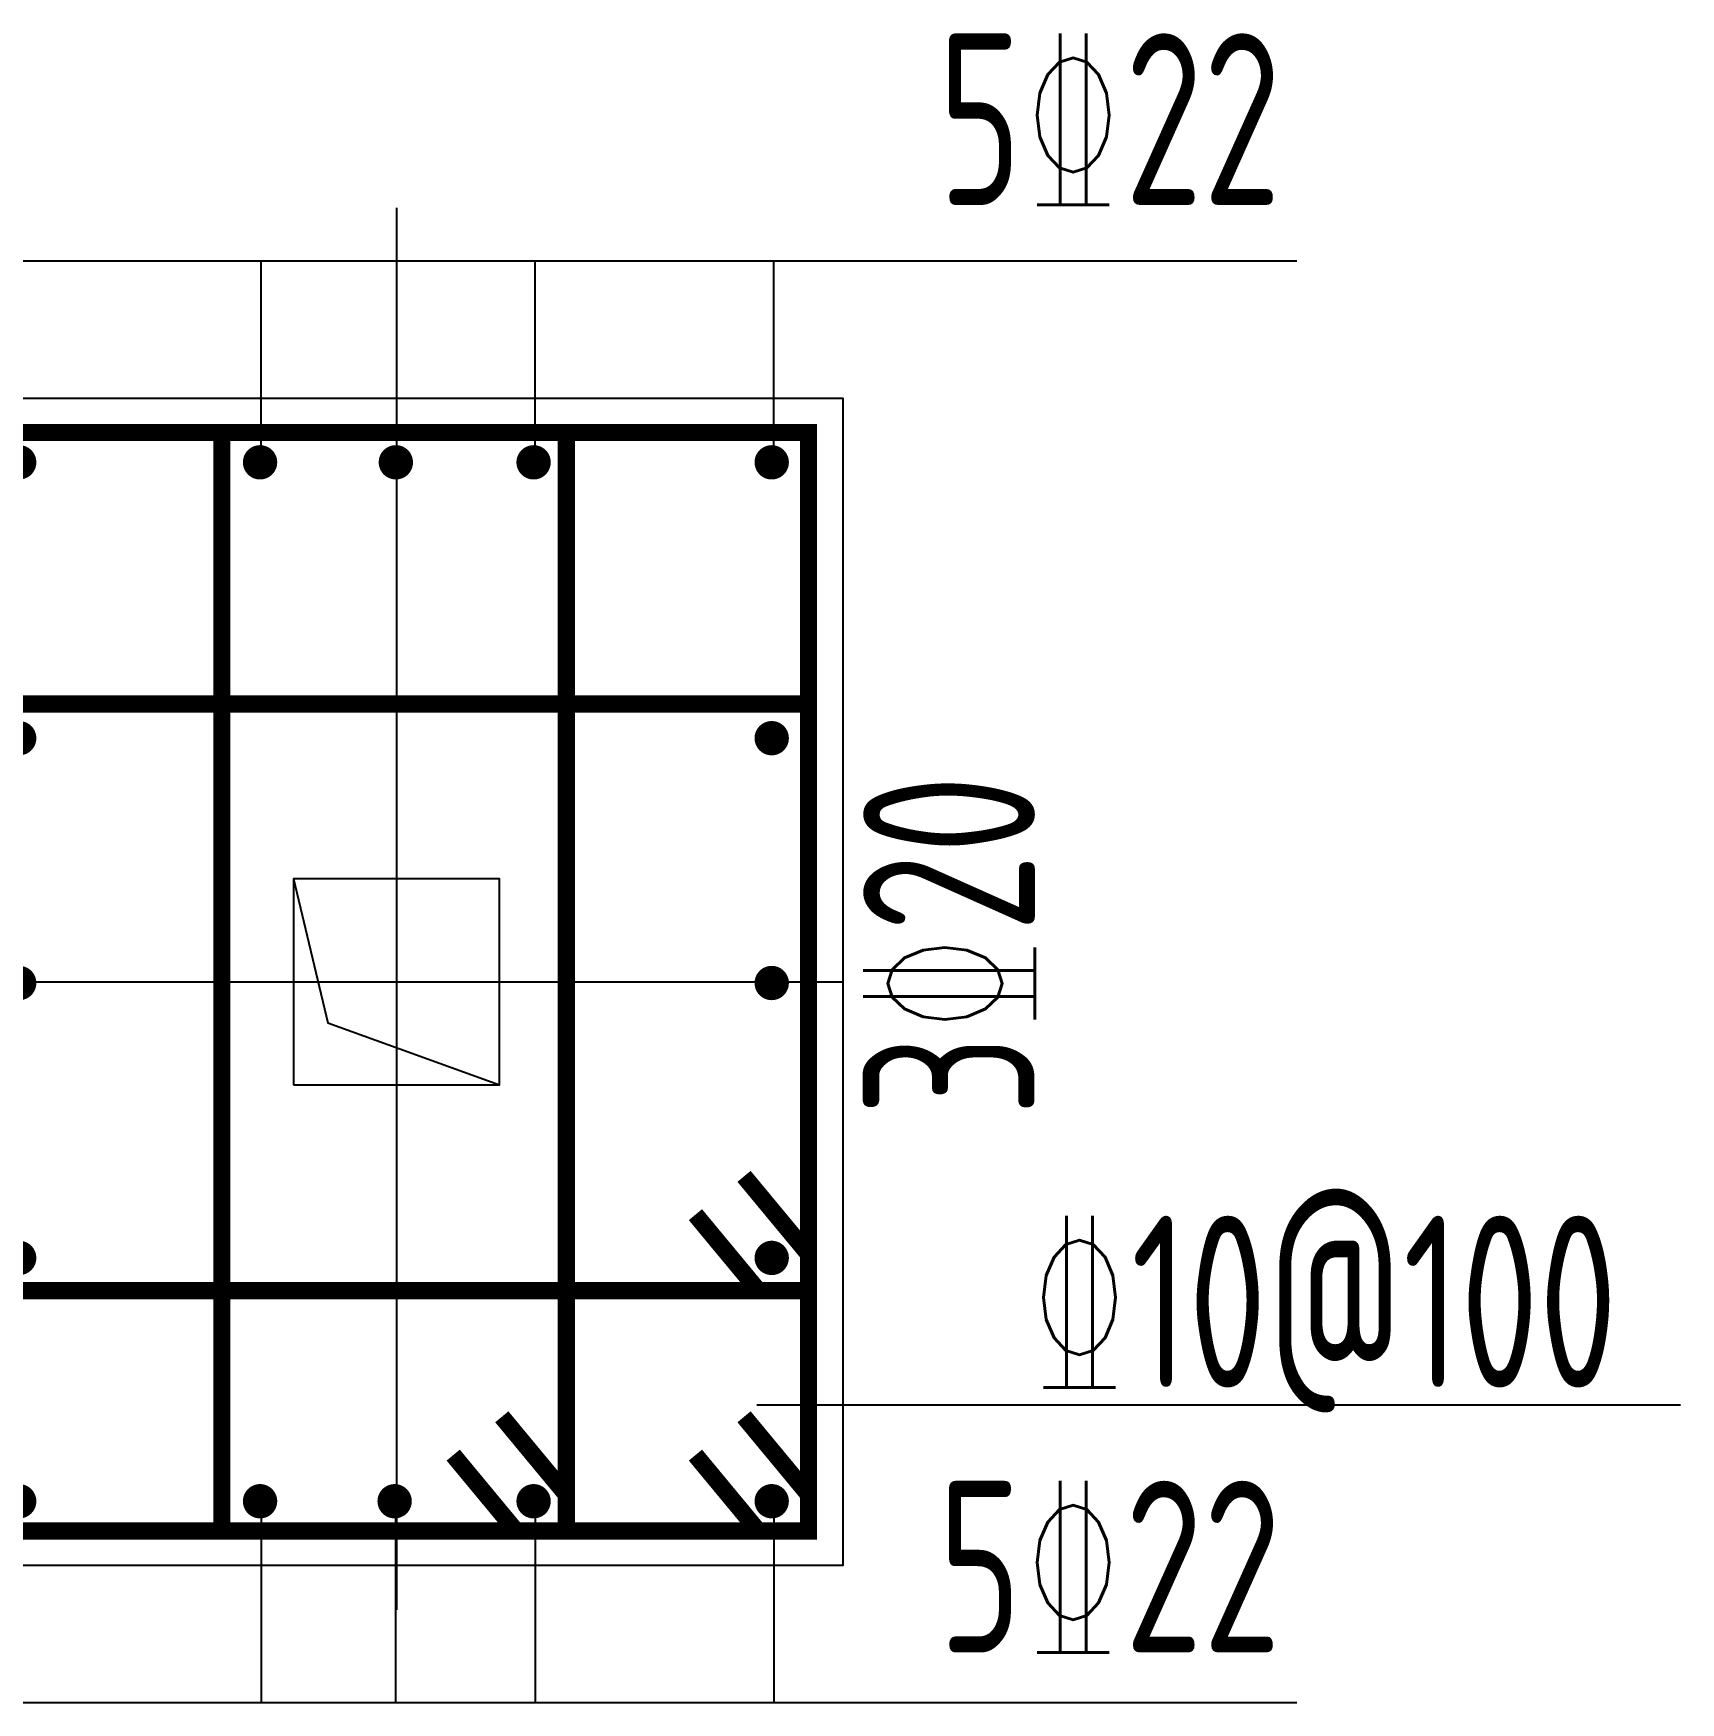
# Model space of a CAD drawing. Extents: x 69728788 to 150163257, y 20675998 to 43663798.
# Drawn here: x 75135621 to 75145217, y 21693306 to 21703031 of the extents above; entities that cross this region are included whole.
import ezdxf
from ezdxf.enums import TextEntityAlignment as Align

# ---------------------------------------------------------------- set-up
doc = ezdxf.new("R2010")
doc.units = 0
doc.header["$LTSCALE"] = 1000
doc.header["$MEASUREMENT"] = 0
doc.linetypes.add('DOTE', pattern=[2.42, 2, -0.2, 0.02, -0.2])
for name, color, linetype in [('03', 3, 'CONTINUOUS'), ('DOTE', 251, 'DOTE'), ('PUB_TEXT', 7, 'CONTINUOUS'), ('REIN', 1, 'CONTINUOUS'), ('S_BEAMDIMMASS', 2, 'CONTINUOUS'), ('柱', 2, 'CONTINUOUS')]:
    doc.layers.add(name, color=color, linetype=linetype)
doc.styles.add('TSSD_Rein', font='atssdeng.shx', dxfattribs={"width": 0.7, "bigfont": 'atssdchn.shx'})

# ---------------------------------------------------------------- blocks, each defined once
blk = doc.blocks.new('85623')
at = {"layer": 'DOTE', "color": 251, "linetype": 'DOTE'}
for p, q in [((75337209.9, 21696009.3), (75337209.9, 21694988.3)), ((75336884.9, 21695445.7), (75337534.9, 21695445.7))]:
    blk.add_line(p, q, dxfattribs=at)
at = {"layer": 'PUB_TEXT'}
for p, q in [((75336933.4, 21695970.7), (75337865.5, 21695970.7)), ((75337111.3, 21695824.1), (75337111.3, 21695970.7)), ((75337210.2, 21695824.1), (75337210.2, 21695970.7)), ((75337310.8, 21695824.1), (75337310.8, 21695970.7)), ((75337484.7, 21695824.1), (75337484.7, 21695970.7)), ((75337472.2, 21695137.7), (75338145, 21695137.7)), ((75337111.3, 21695067.4), (75337111.3, 21694920.8)), ((75337209.3, 21695067.4), (75337209.3, 21694920.8)), ((75337310.8, 21695067.4), (75337310.8, 21694920.8)), ((75337484.7, 21695067.4), (75337484.7, 21694920.8)), ((75336933.4, 21694920.8), (75337865.5, 21694920.8))]:
    blk.add_line(p, q, dxfattribs=at)
blk.add_lwpolyline([(75337134.9, 21695370.7), (75337284.9, 21695370.7), (75337284.9, 21695520.7), (75337134.9, 21695520.7)], close=True, dxfattribs=at)
blk.add_lwpolyline([(75337134.9, 21695520.7), (75337159.9, 21695415.8), (75337284.9, 21695370.7)], dxfattribs=at)
at = {"layer": 'REIN', "const_width": 12.5}
for points in [[(75336909.9, 21695845.7), (75337509.9, 21695845.7), (75337509.9, 21695045.7), (75336909.9, 21695045.7)], [(75337082.7, 21695845.7), (75337333.6, 21695845.7), (75337333.6, 21695045.7), (75337082.7, 21695045.7)], [(75336909.9, 21695648), (75337509.9, 21695648), (75337509.9, 21695220.8), (75336909.9, 21695220.8)]]:
    blk.add_lwpolyline(points, close=True, dxfattribs=at)
for points in [[(75336941.4, 21695824, 1), (75336928.9, 21695824, 1)], [(75337116.8, 21695824, 1), (75337104.3, 21695824, 1)], [(75337215.7, 21695824, 1), (75337203.2, 21695824, 1)], [(75337316, 21695824, 1), (75337303.5, 21695824, 1)], [(75337489.4, 21695824, 1), (75337476.9, 21695824, 1)], [(75336941.4, 21695623.1, -1), (75336928.9, 21695623.1, -1)], [(75337489.4, 21695623.1, -1), (75337476.9, 21695623.1, -1)], [(75336941.4, 21695444.8, -1), (75336928.9, 21695444.8, -1)], [(75337489.4, 21695444.8, -1), (75337476.9, 21695444.8, -1)], [(75336941.4, 21695244.6, -1), (75336928.9, 21695244.6, -1)], [(75337489.4, 21695244.6, -1), (75337476.9, 21695244.6, -1)], [(75336941.4, 21695067.4, -1), (75336928.9, 21695067.4, -1)], [(75337116.8, 21695067.4, -1), (75337104.3, 21695067.4, -1)], [(75337214.8, 21695067.4, -1), (75337202.3, 21695067.4, -1)], [(75337316, 21695067.4, -1), (75337303.5, 21695067.4, -1)], [(75337489.4, 21695067.4, -1), (75337476.9, 21695067.4, -1)]]:
    blk.add_lwpolyline(points, format="xyb", close=True, dxfattribs=at)
for points in [[(75337510.4, 21695246.8), (75337463, 21695304)], [(75337475, 21695218.9), (75337427.6, 21695276.1)], [(75337334, 21695071.7), (75337286.6, 21695128.9)], [(75337510.4, 21695071.7), (75337463, 21695128.9)], [(75337298.6, 21695043.8), (75337251.2, 21695101)], [(75337475, 21695043.8), (75337427.6, 21695101)]]:
    blk.add_lwpolyline(points, dxfattribs=at)
at = {"layer": '柱'}
blk.add_lwpolyline([(75336884.9, 21695870.7), (75337534.9, 21695870.7), (75337534.9, 21695020.7), (75336884.9, 21695020.7)], close=True, dxfattribs=at)
at = {"layer": 'S_BEAMDIMMASS', "style": 'TSSD_Rein', "width": 0.7}
for s, p in [('5%%13222', (75337729.3, 21696073.9)), ('%%13210@100', (75337884.4, 21695213.6)), ('5%%13222', (75337729.3, 21695019.8))]:
    blk.add_text(s, height=125, dxfattribs=at).set_placement(p, align=Align.MIDDLE)
blk.add_text('3%%13220', height=125, rotation=90, dxfattribs=at).set_placement((75337612.1, 21695472.2), align=Align.MIDDLE)

msp = doc.modelspace()

# ---------------------------------------------------------------- block references
at = {"layer": '03', "xscale": 8, "yscale": 8, "zscale": 8}
msp.add_blockref('85623', (-527559943.3, -151866059.6), dxfattribs=at)

doc.saveas('drawing.dxf')
